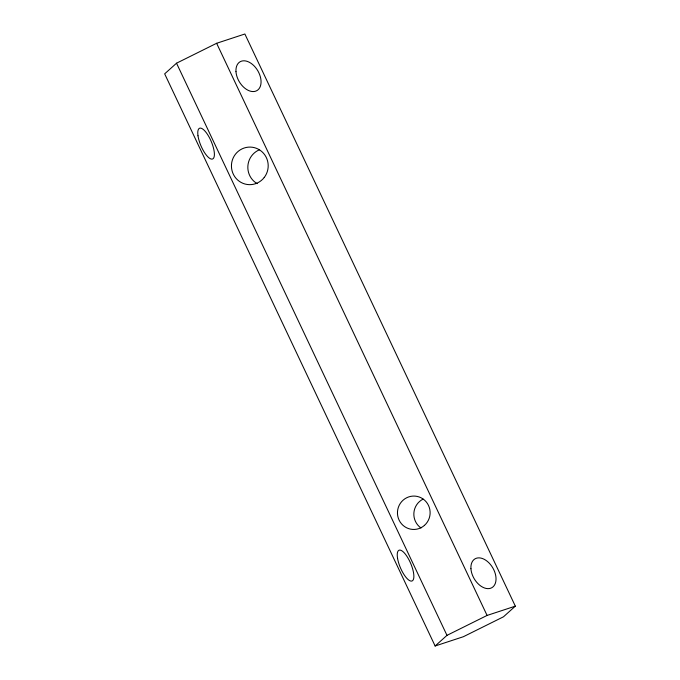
<?xml version="1.0" encoding="UTF-8"?>
<svg xmlns="http://www.w3.org/2000/svg" width="680" height="680" viewBox="0 0 680 680"><rect width="100%" height="100%" fill="white"/><g stroke="black" fill="none" stroke-linecap="round" stroke-linejoin="round"><path stroke-width="1.02" d="M176.528 63.197L164.67 73.848L435.124 646L463.369 636.718L503.472 616.803L515.329 606.152L244.876 34L216.631 43.282L176.528 63.197L446.981 635.358L435.124 646M446.981 635.358L487.084 615.434L515.329 606.152M216.631 43.282L487.084 615.434M420.988 527.969A16.702 16.337 -85.2 0 1 423.087 499.112M257.193 183.643A18.793 18.377 -85.2 0 1 259.437 149.795M197.99 135.754A16.702 5.576 66.9 0 0 211.82 159.129A16.702 5.576 66.9 0 0 208.454 135.949A16.702 5.576 66.9 0 0 197.99 135.754M397.596 558.577A16.702 5.576 66.9 0 0 411.655 581.086A16.702 5.576 66.9 0 0 407.43 557.115A16.702 5.576 66.9 0 0 397.596 558.577M424.456 525.376A16.702 16.337 -85.2 0 0 419.177 496.978A16.702 16.337 -85.2 0 0 397.74 515.942A16.702 16.337 -85.2 0 0 424.456 525.376M264.231 177.48A18.793 18.377 -85.2 0 0 252.493 147.271A18.793 18.377 -85.2 0 0 232.73 172.856A18.793 18.377 -85.2 0 0 264.231 177.48M470.934 568.692A16.702 10.769 59.5 0 0 490.56 588.268A16.702 10.769 59.5 0 0 488.894 562.793A16.702 10.769 59.5 0 0 470.934 568.692M235.977 71.621A16.702 10.769 59.5 0 0 255.595 91.197A16.702 10.769 59.5 0 0 253.929 65.722A16.702 10.769 59.5 0 0 235.977 71.621"/></g></svg>
